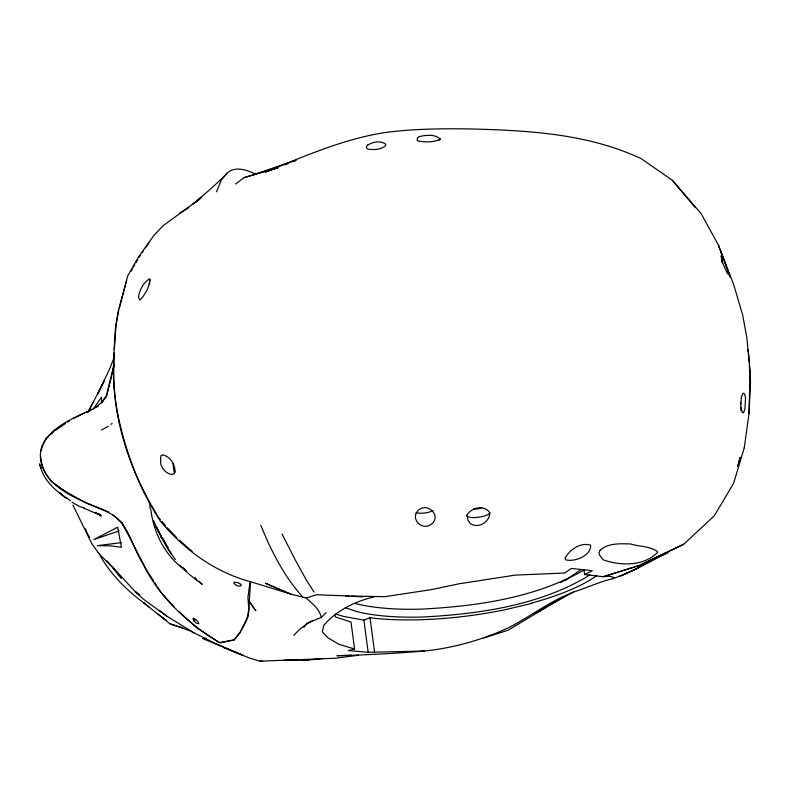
<?xml version="1.0" encoding="UTF-8"?>
<svg xmlns="http://www.w3.org/2000/svg" width="790" height="790" viewBox="0 0 790 790"><rect width="100%" height="100%" fill="white"/><g stroke="black" fill="none" stroke-linecap="round" stroke-linejoin="round"><path stroke-width="1.19" d="M744.269 447.812L749.038 413.377L750.105 371.043L746.896 338.031L742.679 315.032L733.693 284.667L718.377 245.048L701.007 213.399L672.339 180.288L640.759 158.356L636.464 156.499C584.689 133.589 527.286 130.449 471.462 128.968C443.17 128.543 414.799 128.711 386.685 132.335C344.243 138.477 304.871 156.173 265.42 172.062L278.435 167.48M740.981 410.849L740.655 402.317M114.175 352.794C109.928 405.527 124.889 458.911 151.018 504.464M114.343 349.111L116.021 324.621L118.747 310.401M749.038 413.407L750.5 382.153L750.105 371.043M255.604 174.175C246.737 169.929 235.134 165.614 226.809 173.375C217.072 183.813 205.904 192.74 195.357 202.309L201.687 196.957L193.244 203.929L200.739 198.132L163.026 225.812L154.099 235.222L138.576 256.918L127.812 275.71L118.115 311.596L115.399 329.035L114.096 349.516L113.691 374.894A242.017 229.189 20.3 0 0 120.564 426.679C128.731 460.086 141.45 492.259 160.37 521.094C183.971 549.514 214.475 572.069 250.539 581.707L248.406 615.598L246.549 620.614L239.745 633.096L234.245 639.9L219.976 642.981L197.046 628.119L178.817 611.42M250.163 581.272L247.922 597.21L248.85 609.416L247.329 617.108L244.485 623.646L240.19 632.128L233.968 639.939L219.413 642.537C187.635 623.33 159.304 597.289 142.792 563.576C133.796 549.603 130.35 531.571 118.49 519.583C108.665 509.955 94.326 507.763 82.644 501.176C71.959 494.866 60.583 489.445 51.172 481.219C42.67 471.502 37.051 457.558 42.522 444.968C53.364 423.845 78.674 416.439 98.543 406.09M489.83 512.829C489.672 522.19 478.365 528.945 470.336 523.592L467.917 520.166L466.999 515.031C471.581 507.289 484.477 504.464 489.83 512.829A11.593 3.308 -8 0 1 481.594 516.719L477.545 517.371A11.593 3.308 -8 0 1 466.999 515.031M111.923 374.727L114.086 365.089M114.145 364.081L105.87 397.943M106.729 395.681L111.657 375.931M119.359 308.021L125.166 285.95M125.768 283.748L126.686 280.44M41.041 450.922L42.719 445.244L45.81 438.934L48.397 436.435M744.259 447.772L733.624 483.283L714.288 515.781L683.844 544.172L638.498 566.154L643.09 564.682L667.994 552.575L665.269 553.089L639.495 565.462L603.254 576.74L584.61 574.567L583.938 569.768M114.037 357.702L109.247 369.799L97.654 394.171L104.418 380.504L88.687 411.037M216.539 191.792L221.151 180.426L226.809 173.375M131.249 271.148L132.266 269.084M93.25 402.13L87.789 412.479M133.48 266.941L134.705 264.808M135.919 262.665L137.746 259.466M93.102 409.24L101.495 397.143L101.574 402.861M138.991 257.431L140.264 255.506M142.18 252.622L143.454 250.697M145.36 247.813L148.826 243.024M105.87 396.59L102.147 402.031L104.971 398.041L101.604 402.446L96.36 406.741M303.893 627.408L307.271 622.935M112.131 423.361L110.965 424.309M326.112 612.635L321.332 617.484L308.278 622.56M293.781 635.279L299.558 629.383L305.769 624.673L312.307 621.049M45.563 438.964L55.557 429.523M193.856 620.9L192.928 618.837L193.669 618.165L197.619 621.098L198.912 623.824L196.473 623.27L193.856 620.9L195.584 619.311M351.432 655.305L336.975 655.71C366.135 654.959 395.227 653.458 424.279 651.039C453.144 648.027 481.278 640.186 507.664 628.139C531.186 616.348 551.894 599.294 577.046 590.89C588.915 586.911 600.351 581.499 612.606 578.744L613.939 577.52L609.534 576.206L603.244 576.71L639.594 565.354L683.844 544.142M50.975 433.927L52.871 432.456M55.725 430.244L65.6 423.45M235.618 184.001L244.169 177.622L278.356 167.441M565.057 580.611L581.223 569.402M67.604 422.146L69.609 420.833M440.228 139C433.374 142.842 424.852 142.131 417.357 140.867L417.248 138.24L418.996 136.64C425.859 135.12 434.658 133.767 440.228 139A11.593 3.357 -7.1 0 1 438.875 140.413M666.286 553.405L660.292 556.239M556.812 600.933L508.089 630.252L483.737 638.004M558.915 599.669L562.065 597.773M73.786 418.335L84.362 413.022M179.755 213.033L188.879 207.632M533.27 613.652L539.995 611.055L536.874 612.398L557.878 600.035M559.982 598.8L562.085 597.566M560.485 582.684L567.971 578.448M536.874 612.398L573.352 592.056M584.63 569.699C535.432 598 477.407 606.127 421.544 609.139A138.29 39.717 -7.6 0 1 355.54 603.609M101.466 429.997L108.289 426.264M612.606 578.744C628.949 573.165 644.561 565.038 659.403 556.555M584.61 574.567L592.332 570.726L571.239 568.425L564.85 573.007L515.337 575.1L459 583.8L430.876 589.705L384.73 596.687L351.451 596.055M285.002 164.873L288.301 163.54M292.685 161.762L295.983 160.429M86.515 412.143L90.811 410.395M335.592 614.028L343.788 616.486L363.894 620.12L370.016 617.76L374.579 652.155L424.279 651.039M252.662 175.015L295.717 160.242M119.231 530.9L93.961 539.501L117.671 527.246L121.423 547.332L111.232 545.91L97.387 545.653L121.502 542.631M250.539 581.707L290.868 594.09L306.174 598L316.395 594.751L349.042 595.966M244.169 177.622L278.347 167.441M374.332 596.875C355.283 601.269 336.728 610.275 323.841 625.305L322.261 631.793L327.89 637.757L338.989 644.334L354.582 649.005L351.007 622.026L335.276 616.911L335 614.669M633.649 569.837L635.446 569.333M354.582 649.005L348.321 650.605L368.16 652.313L374.579 652.155M531.897 603.363L505.225 609.712A147.987 42.502 -7.6 0 1 369.997 617.77M358.64 655.226L335.394 658.258L259.88 661.181L249.136 657.932L202.517 638.508L206.16 638.35M283.758 660.223L308.831 659.986L323.308 658.426M259.88 661.181L262.221 661.121M301.711 659.838L308.831 659.986M345.428 595.838L362.413 596.865M84.55 508L79.128 506.37L72.166 502.282M149.024 606.957L143.661 602.75L170.107 623.883L176.506 625.858M177.582 626.184L182.905 627.843M191.052 631.141L170.107 623.883M108.763 512.078C83.207 500.84 42.551 489.543 40.566 455.988M345.299 607.658L356.586 611.519A138.29 39.717 -7.6 0 0 422.591 617.049C478.464 614.057 536.479 605.89 585.676 577.579A146.604 42.097 -7.6 0 0 589.794 574.666M83.483 508.108L98.77 514.418L95.185 512.513L101.298 515.85L98.444 513.717L100.379 515.87L99.007 514.112M223.422 647.524L242.925 655.354L214.762 643.139L191.634 631.664M290.868 594.09L265.381 583.208L286.997 592.737M193.915 632.859L166.779 616.131L144.155 599.709L136.68 593.28L117.088 571.92L98.819 553.494L91.907 543.866L72.917 505.077M162.177 617.484L165.999 620.229L157.783 613.978M51.172 481.219L63.615 490.294M145.794 604.399C126.914 590.752 109.682 573.589 98.641 552.882M186.4 570.913C165.92 557.404 153.685 533.586 150.841 509.599M179.656 565.275L189.363 574.488L202.23 584.314L198.873 581.252M66.597 498.529L59.724 492.832L64.691 497.029C53.74 489.109 42.808 478.928 40.112 465.103L40.962 467.996L39.54 463.809M159.353 610.374L166.779 616.131M182.836 567.566L185.443 569.62M192.079 551.45L179.587 540.38M65.975 497.315L70.399 500.86M136.068 591.888L139.8 594.9M112.684 514.626L121.956 522.773L125.63 529.695M176.97 537.901L167.273 527.74M306.174 598C312.267 603.619 319.437 608.883 321.332 617.484M174.55 607.461L160.765 592.085L157.477 586.97M672.339 180.288L695.319 207.711M302.708 597.112C284.084 576.216 271.108 551.015 260.769 525.172M158.04 516.779L160.34 519.534M161.871 521.37L165.703 525.972M107.213 560.959L121.305 578.231L112.032 566.213M175.39 559.547L168.033 549.366L156.341 526.812L162.197 538.642L160.795 536.301L171.657 554.392M168.201 548.033L162.503 538.02M153.546 580.838L146.328 569.59L121.956 522.773M154.86 582.882L156.173 584.926M314.055 592.115L306.411 580.146L294.779 559.063L282.06 533.991M88.45 535.334L89.665 537.388M195.14 577.401L196.878 580.334M151.591 505.521L157.457 515.751M162.197 538.642L156.134 527.325L153.625 520.58M86.979 532.371L87.957 534.346M85.379 528.678L86.495 531.384M718.377 245.048L730.345 277.31L720.944 251.911L724.41 260.907L720.984 256.009L722.574 262.803L727.136 272.915L729.012 274.959L728.271 271.484M747.824 349.674L748.298 352.093M721.675 259.495L722.188 262.833M149.27 501.917L150.307 508.849M741.109 407.867L742.343 412.518L743.449 412.785L744.94 409.062L745.523 398.111L744.96 395.188L744.101 393.469L743.094 393.203L741.326 396.945L740.872 404.213M363.894 620.12L368.16 652.313M748.525 353.249L749.108 361.711M749.345 365.296L749.759 371.349M750.085 376.129L750.5 382.182M596.756 575.574A147.789 42.127 -7.7 0 1 531.403 603.145M481.732 507.624A4.849 1.383 -8 0 1 478.859 508.661L477.16 508.938A4.849 1.383 -8 0 1 473.773 508.849M174.56 473.062A10.112 1.442 85.3 0 1 173 463.256M433.019 510.557A9.895 2.854 -7.2 0 1 416.745 512.829M149.498 284.183A10.112 1.471 84.6 0 1 149.903 279.226M565.206 558.036L565.601 559.794C574.557 562.342 591.285 555.686 590.624 545.219C581.094 541.95 569.57 549.563 565.206 558.036M149.922 279.986C149.182 287.284 145.38 294.275 140.383 299.558A10.112 1.471 84.6 0 1 138.517 296.457C139.869 289.772 143.425 282.395 149.399 278.89L149.922 279.986M737.722 466.426L740.171 457.371L737.722 466.426M416.231 512.947C412.647 520.561 421.268 528.569 428.792 525.794C445.244 517.509 425.385 498.381 416.231 512.947M600.064 550.314L599.106 552.467L599.264 554.56L603.066 559.774C620.308 565.956 643.692 566.41 657.389 552.585L657.379 551.548C650.121 546.107 639.248 546.69 630.608 543.974C620.357 543.698 608.093 542.849 600.064 550.314M175.005 471.916L173.81 473.882L171.608 474.454C166.334 473.605 162.454 469.122 160.785 464.263A10.112 1.432 85.3 0 1 161.081 455.524L163.254 454.951C170.373 456.877 175.37 464.668 175.005 471.916M367.863 144.975L366.432 146.555L366.442 147.829L367.962 149.132C373.887 149.972 381.126 149.843 385.698 145.538L385.668 144.086C380.464 140.393 373.028 141.854 367.863 144.975M234.383 582.25L233.87 583.395L236.852 585.726L239.745 586.15L241.315 585.528L240.674 584.146L238.225 582.744L234.383 582.25M638.537 567.783L619.212 576.552L638.537 567.783M255.772 610.69L249.067 601.2L255.772 610.69"/></g></svg>
